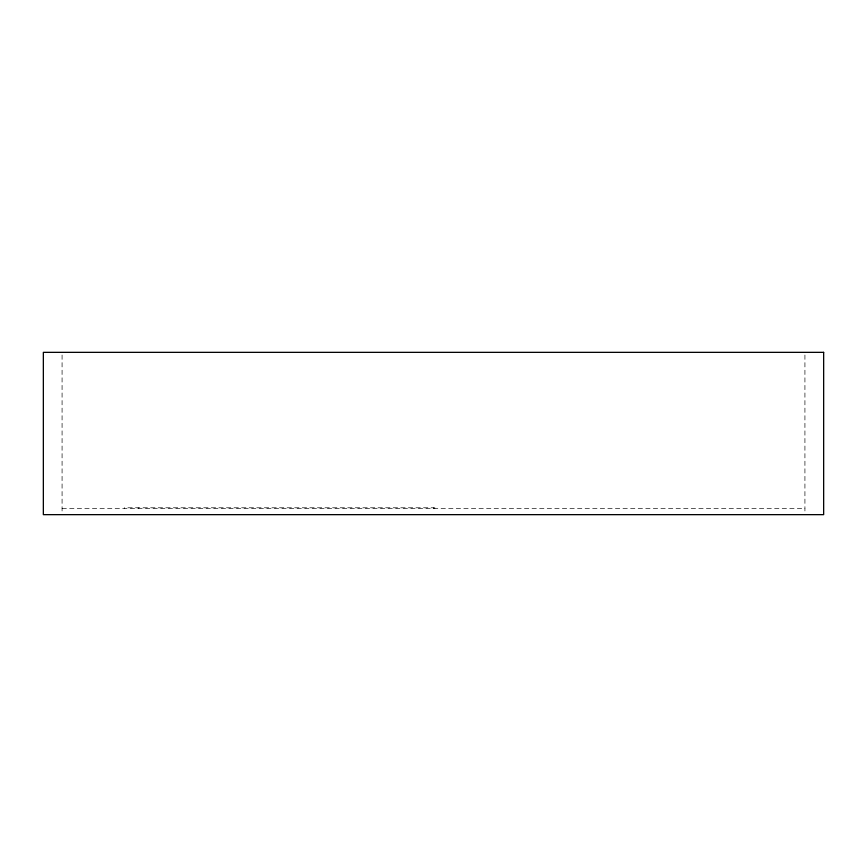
<?xml version="1.0" encoding="UTF-8"?>
<svg xmlns="http://www.w3.org/2000/svg" width="867" height="867" viewBox="0 0 867 867"><rect width="100%" height="100%" fill="white"/><g stroke="black" fill="none" stroke-linecap="round" stroke-linejoin="round"><path stroke-width="0.65" stroke-dasharray="4.33 3.25" d="M62.077 508.409L804.923 508.409M804.923 355.037L804.923 512.159M434.811 508.409L434.811 507.78L124.501 507.78L124.501 508.409M433.5 507.78L433.5 508.409M138.232 507.78L138.232 508.409M62.077 355.037L62.077 512.159"/><path stroke-width="1.3" d="M823.65 352.349L43.35 352.349L43.35 514.651L823.65 514.651L823.65 352.349"/></g></svg>
